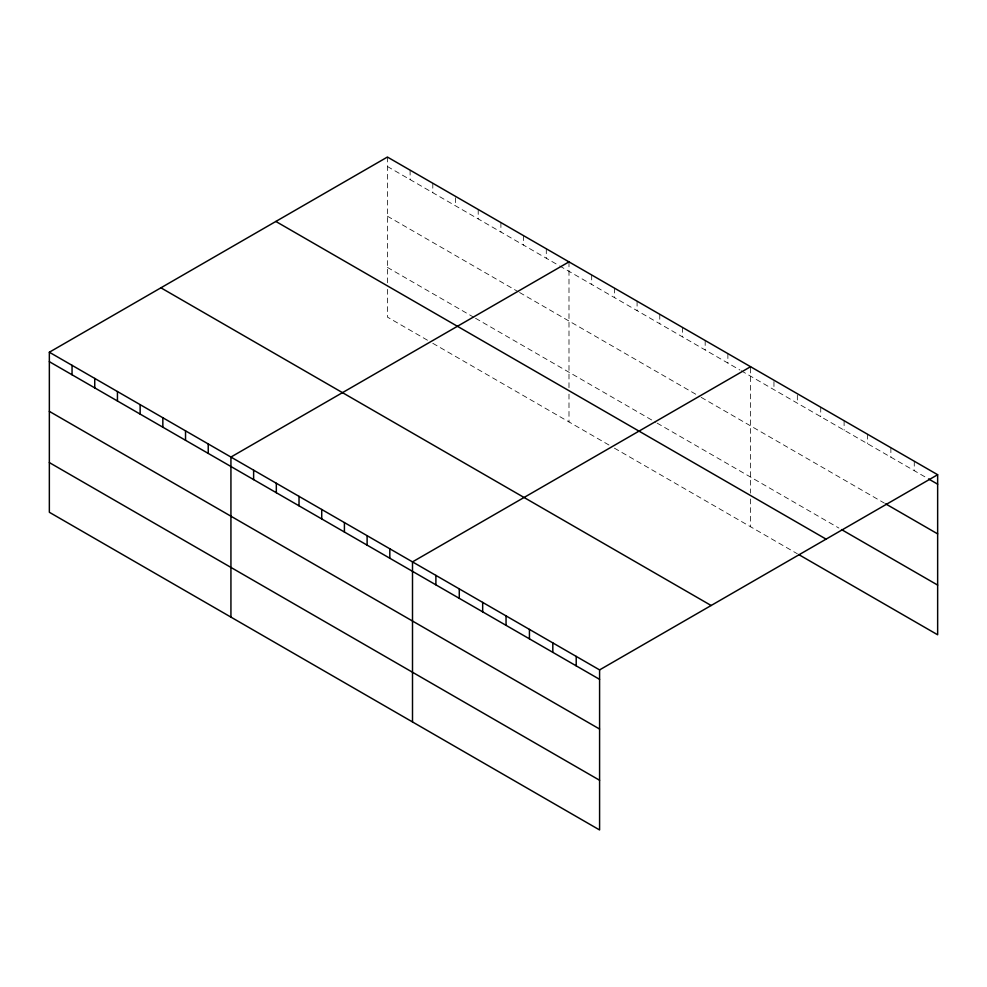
<?xml version="1.0" encoding="UTF-8"?>
<svg xmlns="http://www.w3.org/2000/svg" width="987" height="987" viewBox="0 0 987 987"><rect width="100%" height="100%" fill="white"/><g stroke="black" fill="none" stroke-linecap="round" stroke-linejoin="round"><path stroke-width="0.74" stroke-dasharray="4.93 3.7" d="M387.41 166.495L558.309 265.17M559.641 265.935L739.892 370.002M741.225 370.767L927.262 478.177M387.41 216.202L518.249 291.745M519.594 292.51L699.832 396.577M701.165 397.342L884.389 503.123M387.41 267.403L474.192 317.506M475.524 318.27L655.775 422.337M657.108 423.115L838.913 528.07M427.47 340.219L387.41 317.098L387.41 289.327M432.799 343.303L609.041 445.063M614.383 448.135L797.336 553.769M914.27 461.225L914.27 470.676M890.879 447.728L890.879 457.178M867.499 434.218L867.499 443.681M844.107 420.721L844.107 430.172M820.728 407.224L820.728 416.674M797.336 395.071L797.336 403.177M773.956 381.562L773.956 389.668M750.564 368.065L750.564 493.142M750.564 498.99L750.564 526.762M727.875 353.605L727.875 363.068M705.174 340.503L705.174 349.966M682.473 327.4L682.473 336.851M659.772 314.298L659.772 323.748M637.084 301.195L637.084 310.646M614.383 288.093L614.383 297.543M591.682 274.991L591.682 284.441M568.993 261.876L568.993 388.31M568.993 394.158L568.993 421.93M546.292 248.773L546.292 258.236M523.591 235.671L523.591 245.121M500.902 222.569L500.902 232.019M478.202 209.466L478.202 218.917M455.5 197.708L455.5 205.814M432.799 183.261L432.799 192.712M410.111 170.146L410.111 179.609M387.41 157.044L387.41 283.479"/><path stroke-width="1.48" d="M49.35 352.223L599.59 669.902L599.59 829.956L49.35 512.278L49.35 352.223L387.41 157.044L937.65 474.722L937.65 634.777L798.643 554.521M568.993 261.876L230.933 457.055L230.933 617.109M750.564 366.72L412.504 561.887L412.504 721.941M599.59 669.902L937.65 474.722M928.557 478.929L937.65 484.185M885.684 503.876L937.65 533.881M841.516 529.575L937.65 585.081M275.854 221.458L826.094 539.136M160.906 287.809L711.146 605.5M49.35 361.674L599.59 679.352M49.35 411.369L599.59 729.048M49.35 462.582L599.59 780.261M576.211 656.404L576.211 665.855M552.819 642.895L552.819 652.358M529.439 629.398L529.439 638.848M506.047 615.9L506.047 625.351M482.668 602.391L482.668 611.854M459.276 588.894L459.276 598.344M435.896 575.396L435.896 584.847M389.816 548.784L389.816 558.235M367.115 535.682L367.115 545.132M344.414 522.579L344.414 532.03M321.725 509.477L321.725 518.928M299.024 496.375L299.024 505.825M276.323 483.26L276.323 492.723M253.622 470.157L253.622 479.62M208.232 443.953L208.232 453.403M185.531 430.85L185.531 440.301M162.843 417.748L162.843 427.198M140.142 404.645L140.142 414.096M117.441 391.531L117.441 400.993M94.74 378.428L94.74 387.891M72.051 365.326L72.051 374.776"/></g></svg>
